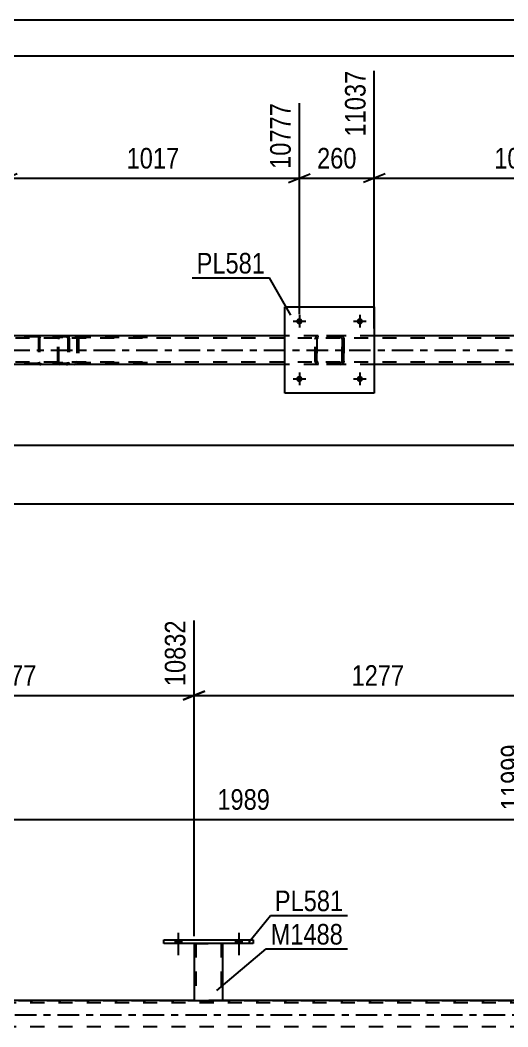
# Model space of a CAD drawing. Header units: millimetres. Extents: x 0 to 841, y 0 to 594.
# Drawn here: x 484 to 551.8, y 454.2 to 594 of the extents above; entities that cross this region are included whole.
import ezdxf

# ---------------------------------------------------------------- set-up
doc = ezdxf.new("R2010")
doc.units = ezdxf.units.MM
doc.linetypes.add('DXK_LINE_DOT2', pattern=[3.9198, 1.9599, -1.9599])
doc.linetypes.add('DXK_LINE_DOT3', pattern=[5.9187, 2.979, -0.9799, 0.9799, -0.9799])
doc.styles.add('Arial Narrow', font='ARIALN.TTF', dxfattribs={"height": 0.2})

# ---------------------------------------------------------------- blocks, each defined once
blk = doc.blocks.new('Unknown-814521909-1135')
at = {"color": 5, "linetype": 'Continuous'}
for p, q in [((841, 594), (0, 594)), ((836, 589), (5, 589))]:
    blk.add_line(p, q, dxfattribs=at)
blk = doc.blocks.new('Part-814521909-5058 - 4986')
at = {"color": 7, "linetype": 'DXK_LINE_DOT2'}
for p, q in [((489.26, 549.87), (489.24, 549.69)), ((489.24, 546.65), (489.24, 549.69)), ((489.32, 550.03), (489.26, 549.87)), ((489.41, 550.13), (489.32, 550.03)), ((489.38, 549.69), (489.39, 549.78)), ((489.38, 546.65), (489.38, 549.69)), ((489.39, 549.78), (489.42, 549.86)), ((489.51, 550.17), (489.41, 550.13)), ((489.42, 549.86), (489.46, 549.91)), ((489.46, 549.91), (489.51, 549.93)), ((501.67, 550.17), (489.51, 550.17)), ((501.67, 549.93), (489.51, 549.93)), ((490.79, 549.93), (490.79, 550.17)), ((491.8, 550.13), (491.6, 550.17)), ((491.6, 549.93), (491.7, 549.91)), ((491.7, 549.91), (491.78, 549.86)), ((491.78, 549.86), (491.84, 549.78)), ((491.84, 549.78), (491.86, 549.69)), ((491.86, 549.69), (491.86, 546.65)), ((492.09, 549.77), (492.07, 549.87)), ((492.11, 549.69), (492.09, 549.77)), ((492.11, 549.69), (492.11, 546.65)), ((489.26, 546.46), (489.24, 546.65)), ((489.31, 546.34), (489.26, 546.46)), ((489.32, 546.31), (489.31, 546.34)), ((489.32, 546.31), (489.41, 546.2)), ((489.39, 546.55), (489.38, 546.65)), ((489.42, 546.48), (489.39, 546.55)), ((489.41, 546.2), (489.51, 546.17)), ((489.46, 546.42), (489.42, 546.48)), ((489.51, 546.41), (489.46, 546.42)), ((501.67, 546.41), (489.51, 546.41)), ((501.67, 546.17), (489.51, 546.17)), ((490.79, 546.17), (490.79, 546.41)), ((491.7, 546.42), (491.6, 546.41)), ((491.6, 546.17), (491.8, 546.2)), ((491.78, 546.48), (491.7, 546.42)), ((491.84, 546.55), (491.78, 546.48)), ((491.86, 546.65), (491.84, 546.55)), ((492.07, 546.46), (492.09, 546.56)), ((492.09, 546.56), (492.11, 546.65))]:
    blk.add_line(p, q, dxfattribs=at)
for centre, start, end in [((491.62, 549.67), 23.8494, 68.8059), ((491.62, 546.66), 291.1941, 336.1506)]:
    blk.add_arc(centre, 0.492, start, end, dxfattribs=at)
blk = doc.blocks.new('Part-814521909-5015 - 4986')
at = {"color": 7, "linetype": 'DXK_LINE_DOT2'}
for p, q in [((755.79, 549.85), (91.73, 549.85)), ((533.19, 550.17), (520.79, 550.17)), ((755.79, 546.49), (91.73, 546.49)), ((533.19, 546.17), (520.79, 546.17))]:
    blk.add_line(p, q, dxfattribs=at)
at = {"color": 2, "linetype": 'Continuous'}
for p, q in [((520.79, 550.17), (482.11, 550.17)), ((571.87, 550.17), (533.19, 550.17)), ((520.79, 546.17), (482.11, 546.17)), ((571.87, 546.17), (533.19, 546.17))]:
    blk.add_line(p, q, dxfattribs=at)
at = {"color": 7, "linetype": 'DXK_LINE_DOT3'}
blk.add_line((91.73, 548.17), (755.79, 548.17), dxfattribs=at)
blk = doc.blocks.new('Part-814521909-5098 - 4986')
at = {"color": 7, "linetype": 'DXK_LINE_DOT2'}
for p, q in [((490.45, 550.17), (475.12, 550.17)), ((490.45, 550.01), (475.12, 550.01)), ((486.56, 549.97), (486.53, 549.85)), ((486.53, 549.85), (486.53, 546.49)), ((486.7, 549.85), (486.72, 549.91)), ((486.7, 549.85), (486.7, 546.49)), ((486.72, 549.91), (486.75, 549.96)), ((486.87, 550.17), (486.74, 550.14)), ((486.75, 549.96), (486.81, 549.99)), ((486.81, 549.99), (486.87, 550.01)), ((490.58, 550.14), (490.45, 550.17)), ((490.45, 550.01), (490.51, 549.99)), ((490.51, 549.99), (490.54, 549.98)), ((490.54, 549.98), (490.57, 549.96)), ((490.57, 549.96), (490.61, 549.91)), ((490.61, 549.91), (490.62, 549.85)), ((490.62, 549.85), (490.62, 546.49)), ((490.79, 549.85), (490.76, 549.97)), ((490.79, 549.85), (490.79, 546.49)), ((490.45, 546.33), (475.12, 546.33)), ((490.45, 546.17), (475.12, 546.17)), ((486.53, 546.49), (486.56, 546.36)), ((486.72, 546.43), (486.7, 546.49)), ((486.75, 546.37), (486.72, 546.43)), ((486.74, 546.19), (486.87, 546.17)), ((486.75, 546.37), (486.78, 546.35)), ((486.78, 546.35), (486.81, 546.34)), ((486.81, 546.34), (486.87, 546.33)), ((490.51, 546.34), (490.45, 546.33)), ((490.45, 546.17), (490.58, 546.19)), ((490.57, 546.37), (490.51, 546.34)), ((490.61, 546.43), (490.57, 546.37)), ((490.62, 546.49), (490.61, 546.43)), ((490.76, 546.36), (490.79, 546.49))]:
    blk.add_line(p, q, dxfattribs=at)
for centre, start, end in [((486.86, 549.83), 110.7583, 155.6801), ((490.46, 549.83), 24.3199, 69.2417), ((486.86, 546.5), 204.3199, 249.2417), ((490.46, 546.5), 290.7583, 335.6801)]:
    blk.add_arc(centre, 0.331, start, end, dxfattribs=at)
blk = doc.blocks.new('Part-814521909-5125 - 4986')
at = {"color": 2, "linetype": 'Continuous'}
for p, q in [((520.79, 542.17), (520.79, 554.17)), ((520.79, 554.17), (533.19, 554.17)), ((533.19, 554.17), (533.19, 542.17)), ((533.19, 542.17), (520.79, 542.17))]:
    blk.add_line(p, q, dxfattribs=at)
blk = doc.blocks.new('Part-814521909-5172 - 4986')
at = {"color": 7, "linetype": 'DXK_LINE_DOT2'}
for p, q in [((524.99, 549.69), (525.03, 549.87)), ((525.03, 549.87), (524.99, 549.69)), ((524.99, 546.65), (524.99, 549.69)), ((524.99, 549.69), (524.99, 549.69)), ((524.99, 546.65), (524.99, 549.69)), ((525.23, 549.69), (525.25, 549.78)), ((525.25, 549.78), (525.23, 549.69)), ((525.23, 546.65), (525.23, 549.69)), ((525.23, 549.69), (525.23, 549.69)), ((525.23, 549.69), (525.23, 546.65)), ((525.25, 549.78), (525.3, 549.86)), ((525.3, 549.86), (525.25, 549.78)), ((525.29, 550.13), (525.47, 550.17)), ((525.47, 550.17), (525.29, 550.13)), ((525.3, 549.86), (525.38, 549.91)), ((525.47, 549.93), (525.38, 549.91)), ((528.51, 550.17), (525.47, 550.17)), ((528.51, 549.93), (525.47, 549.93)), ((528.51, 550.17), (528.69, 550.13)), ((528.69, 550.13), (528.51, 550.17)), ((528.6, 549.91), (528.51, 549.93)), ((528.68, 549.86), (528.6, 549.91)), ((528.68, 549.86), (528.73, 549.78)), ((528.73, 549.78), (528.68, 549.86)), ((528.73, 549.78), (528.75, 549.69)), ((528.75, 549.69), (528.73, 549.78)), ((528.75, 546.65), (528.75, 549.69)), ((528.75, 549.69), (528.75, 549.69)), ((528.75, 549.69), (528.75, 546.65)), ((528.95, 549.87), (528.99, 549.69)), ((528.99, 549.69), (528.95, 549.87)), ((528.99, 546.65), (528.99, 549.69)), ((528.99, 549.69), (528.99, 549.69)), ((528.99, 549.69), (528.99, 546.65)), ((524.99, 546.65), (524.99, 546.65)), ((525.03, 546.46), (524.99, 546.65)), ((524.99, 546.65), (525.03, 546.46)), ((525.23, 546.65), (525.23, 546.65)), ((525.25, 546.55), (525.23, 546.65)), ((525.23, 546.65), (525.25, 546.55)), ((525.3, 546.48), (525.25, 546.55)), ((525.25, 546.55), (525.3, 546.48)), ((525.47, 546.17), (525.29, 546.2)), ((525.29, 546.2), (525.47, 546.17)), ((525.38, 546.42), (525.3, 546.48)), ((525.47, 546.41), (525.38, 546.42)), ((528.51, 546.41), (525.47, 546.41)), ((528.51, 546.17), (525.47, 546.17)), ((528.6, 546.42), (528.51, 546.41)), ((528.69, 546.2), (528.51, 546.17)), ((528.51, 546.17), (528.69, 546.2)), ((528.68, 546.48), (528.6, 546.42)), ((528.73, 546.55), (528.68, 546.48)), ((528.68, 546.48), (528.73, 546.55)), ((528.75, 546.65), (528.73, 546.55)), ((528.73, 546.55), (528.75, 546.65)), ((528.75, 546.65), (528.75, 546.65)), ((528.99, 546.65), (528.95, 546.46)), ((528.95, 546.46), (528.99, 546.65)), ((528.99, 546.65), (528.99, 546.65))]:
    blk.add_line(p, q, dxfattribs=at)
at = {"color": 7, "linetype": 'DXK_LINE_DOT3'}
blk.add_line((526.99, 548.17), (526.99, 548.17), dxfattribs=at)
at = {"color": 7, "linetype": 'DXK_LINE_DOT2'}
for centre, start, end in [((525.47, 549.69), 112.5, 157.5), ((525.47, 549.69), 112.5, 157.5), ((528.51, 549.69), 22.5, 67.5), ((528.51, 549.69), 22.5, 67.5), ((525.47, 546.65), 202.5, 247.5), ((525.47, 546.65), 202.5, 247.5), ((528.51, 546.65), 292.5, 337.5), ((528.51, 546.65), 292.5, 337.5)]:
    blk.add_arc(centre, 0.48, start, end, dxfattribs=at)
blk = doc.blocks.new('Bolt-814521909-5208 - 4986')
at = {"linetype": 'Continuous'}
for points in [[(523.23, 552.17, -1), (522.35, 552.17, -1)], [(531.63, 552.17, -1), (530.75, 552.17, -1)]]:
    blk.add_hatch(color=1, dxfattribs=at).paths.add_polyline_path(points)
at = {"color": 1, "linetype": 'Continuous'}
for p, q in [((522.79, 553.05), (522.79, 551.29)), ((531.19, 553.05), (531.19, 551.29)), ((521.91, 552.17), (523.67, 552.17)), ((530.31, 552.17), (532.07, 552.17))]:
    blk.add_line(p, q, dxfattribs=at)
blk = doc.blocks.new('Bolt-814521909-5209 - 4986')
at = {"linetype": 'Continuous'}
for points in [[(523.23, 544.17, -1), (522.35, 544.17, -1)], [(531.63, 544.17, -1), (530.75, 544.17, -1)]]:
    blk.add_hatch(color=1, dxfattribs=at).paths.add_polyline_path(points)
at = {"color": 1, "linetype": 'Continuous'}
for p, q in [((521.91, 544.17), (523.67, 544.17)), ((522.79, 545.05), (522.79, 543.29)), ((530.31, 544.17), (532.07, 544.17)), ((531.19, 545.05), (531.19, 543.29))]:
    blk.add_line(p, q, dxfattribs=at)
blk = doc.blocks.new('Bolt-814521909-3292 - 3269')
at = {"linetype": 'Continuous'}
for points in [[(505.52, 465.77), (506.4, 465.77), (506.4, 466.25), (505.52, 466.25)], [(513.92, 465.77), (514.8, 465.77), (514.8, 466.25), (513.92, 466.25)]]:
    blk.add_hatch(color=1, dxfattribs=at).paths.add_polyline_path(points)
at = {"color": 1, "linetype": 'Continuous'}
for p, q in [((505.96, 467.25), (505.96, 464.13)), ((514.36, 467.25), (514.36, 464.13)), ((505.52, 466.25), (505.52, 465.77)), ((506.4, 466.25), (506.4, 465.77)), ((513.92, 466.25), (513.92, 465.77)), ((514.8, 466.25), (514.8, 465.77))]:
    blk.add_line(p, q, dxfattribs=at)
blk = doc.blocks.new('Bolt-814521909-3293 - 3269')
at = {"linetype": 'Continuous'}
for points in [[(505.52, 465.77), (506.4, 465.77), (506.4, 466.25), (505.52, 466.25)], [(513.92, 465.77), (514.8, 465.77), (514.8, 466.25), (513.92, 466.25)]]:
    blk.add_hatch(color=1, dxfattribs=at).paths.add_polyline_path(points)
at = {"color": 1, "linetype": 'Continuous'}
for p, q in [((505.96, 467.25), (505.96, 464.13)), ((514.36, 467.25), (514.36, 464.13)), ((505.52, 466.25), (505.52, 465.77)), ((506.4, 466.25), (506.4, 465.77)), ((513.92, 466.25), (513.92, 465.77)), ((514.8, 466.25), (514.8, 465.77))]:
    blk.add_line(p, q, dxfattribs=at)
blk = doc.blocks.new('Part-814521909-3439 - 3269')
at = {"color": 2, "linetype": 'Continuous'}
for p, q in [((503.96, 466.25), (516.36, 466.25)), ((503.96, 465.77), (503.96, 466.25)), ((516.36, 465.77), (503.96, 465.77)), ((516.36, 466.25), (516.36, 465.77))]:
    blk.add_line(p, q, dxfattribs=at)
blk = doc.blocks.new('Part-814521909-3444 - 3269')
at = {"color": 2, "linetype": 'Continuous'}
for p, q in [((508.16, 465.77), (508.16, 457.86)), ((512.16, 457.86), (512.16, 465.77)), ((508.16, 457.86), (512.16, 457.86))]:
    blk.add_line(p, q, dxfattribs=at)
at = {"color": 7, "linetype": 'DXK_LINE_DOT2'}
for p, q in [((508.16, 465.77), (512.16, 465.77)), ((508.16, 465.77), (508.16, 465.77)), ((508.16, 465.77), (508.16, 465.77)), ((508.4, 465.77), (508.4, 457.86)), ((511.92, 465.77), (511.92, 457.86)), ((512.16, 465.77), (512.16, 465.77)), ((512.16, 465.77), (512.16, 465.77)), ((511.86, 457.86), (511.9, 457.86)), ((511.86, 457.86), (511.9, 457.86)), ((511.9, 457.86), (511.92, 457.86)), ((511.9, 457.86), (511.92, 457.86))]:
    blk.add_line(p, q, dxfattribs=at)
blk = doc.blocks.new('Part-814521909-3675 - 3269')
at = {"color": 7, "linetype": 'DXK_LINE_DOT2'}
for p, q in [((781.36, 457.54), (74.89, 457.54)), ((150.59, 457.86), (781.36, 457.86)), ((512.16, 457.86), (508.16, 457.86)), ((781.36, 454.18), (74.89, 454.18))]:
    blk.add_line(p, q, dxfattribs=at)
at = {"color": 2, "linetype": 'Continuous'}
for p, q in [((508.16, 457.86), (461.08, 457.86)), ((559.24, 457.86), (512.16, 457.86))]:
    blk.add_line(p, q, dxfattribs=at)
at = {"color": 7, "linetype": 'DXK_LINE_DOT3'}
blk.add_line((74.89, 455.86), (781.36, 455.86), dxfattribs=at)
blk = doc.blocks.new('StraightDimension-814521909-5607 - 4986')
at = {"color": 7, "linetype": 'Continuous'}
for p, q in [((482.11, 551.17), (482.11, 585.16)), ((522.79, 553.17), (522.79, 582.48)), ((483.61, 572.64), (480.61, 571.44)), ((482.11, 572.04), (522.79, 572.04)), ((521.29, 571.44), (524.29, 572.64))]:
    blk.add_line(p, q, dxfattribs=at)
at = {"color": 0}
blk.add_wipeout([(506.71, 572.79), (506.71, 576.99), (498.19, 576.99), (498.19, 572.79)], dxfattribs=at)
at = {"color": 3, "style": 'Arial Narrow'}
blk.add_text('1017', height=2.863, dxfattribs=at).set_placement((498.79, 573.39))
at = {"color": 0, "linetype": 'Continuous'}
blk.add_wipeout([(522.19, 583.08), (517.99, 583.08), (517.99, 572.74), (522.19, 572.74)], dxfattribs=at)
at = {"color": 3, "linetype": 'Continuous', "style": 'Arial Narrow'}
blk.add_text('10777', height=2.863, rotation=90.0002, dxfattribs=at).set_placement((521.59, 573.34))
blk = doc.blocks.new('StraightDimension-814521909-5855 - 4986')
at = {"color": 7, "linetype": 'Continuous'}
blk.add_line((91.09, 526.82), (798.35, 526.82), dxfattribs=at)
blk = doc.blocks.new('StraightDimension-814521909-5287 - 4986')
at = {"color": 7, "linetype": 'Continuous'}
blk.add_line((91.73, 534.97), (797.71, 534.97), dxfattribs=at)
blk = doc.blocks.new('StraightDimension-814521909-5627 - 4986')
at = {"color": 7, "linetype": 'Continuous'}
for p, q in [((533.19, 551.17), (533.19, 586.98)), ((522.79, 553.17), (522.79, 582.48)), ((521.29, 571.44), (524.29, 572.64)), ((522.79, 572.04), (533.19, 572.04)), ((534.69, 572.64), (531.69, 571.44))]:
    blk.add_line(p, q, dxfattribs=at)
at = {"color": 0}
blk.add_wipeout([(531.33, 572.79), (531.33, 576.99), (524.65, 576.99), (524.65, 572.79)], dxfattribs=at)
at = {"color": 3, "style": 'Arial Narrow'}
blk.add_text('260', height=2.863, dxfattribs=at).set_placement((525.25, 573.39))
at = {"color": 0, "linetype": 'Continuous'}
blk.add_wipeout([(532.59, 587.58), (528.39, 587.58), (528.39, 577.24), (532.59, 577.24)], dxfattribs=at)
at = {"color": 3, "linetype": 'Continuous', "style": 'Arial Narrow'}
blk.add_text('11037', height=2.863, rotation=90.0002, dxfattribs=at).set_placement((531.99, 577.84))
blk = doc.blocks.new('StraightDimension-814521909-5647 - 4986')
at = {"color": 7, "linetype": 'Continuous'}
for p, q in [((533.19, 551.17), (533.19, 586.98)), ((573.87, 553.17), (573.87, 582.48)), ((534.69, 572.64), (531.69, 571.44)), ((533.19, 572.04), (573.87, 572.04)), ((572.37, 571.44), (575.37, 572.64))]:
    blk.add_line(p, q, dxfattribs=at)
at = {"color": 0}
blk.add_wipeout([(557.79, 572.79), (557.79, 576.99), (549.27, 576.99), (549.27, 572.79)], dxfattribs=at)
at = {"color": 3, "style": 'Arial Narrow'}
blk.add_text('1017', height=2.863, dxfattribs=at).set_placement((549.87, 573.39))
at = {"color": 0, "linetype": 'Continuous'}
blk.add_wipeout([(573.27, 583.08), (569.07, 583.08), (569.07, 572.74), (573.27, 572.74)], dxfattribs=at)
at = {"color": 3, "linetype": 'Continuous', "style": 'Arial Narrow'}
blk.add_text('12054', height=2.863, rotation=90.0002, dxfattribs=at).set_placement((572.67, 573.34))
blk = doc.blocks.new('StraightDimension-814521909-4085 - 3269')
at = {"color": 7, "linetype": 'Continuous'}
for p, q in [((508.16, 466.77), (508.16, 510.64)), ((559.24, 466.77), (559.24, 510.64)), ((509.66, 500.8), (506.66, 499.6)), ((557.74, 499.6), (560.74, 500.8)), ((508.16, 500.2), (559.24, 500.2))]:
    blk.add_line(p, q, dxfattribs=at)
at = {"color": 0}
blk.add_wipeout([(537.95, 500.95), (537.95, 505.15), (529.44, 505.15), (529.44, 500.95)], dxfattribs=at)
at = {"color": 3, "style": 'Arial Narrow'}
blk.add_text('1277', height=2.863, dxfattribs=at).set_placement((530.04, 501.55))
at = {"color": 0, "linetype": 'Continuous'}
blk.add_wipeout([(558.64, 511.24), (554.44, 511.24), (554.44, 500.9), (558.64, 500.9)], dxfattribs=at)
at = {"color": 3, "linetype": 'Continuous', "style": 'Arial Narrow'}
blk.add_text('12109', height=2.863, rotation=90.0002, dxfattribs=at).set_placement((558.04, 501.5))
blk = doc.blocks.new('StraightDimension-814521909-4075 - 3269')
at = {"color": 7, "linetype": 'Continuous'}
for p, q in [((508.16, 466.77), (508.16, 510.64)), ((457.08, 466.77), (457.08, 508.81)), ((458.58, 500.8), (455.58, 499.6)), ((506.66, 499.6), (509.66, 500.8)), ((457.08, 500.2), (508.16, 500.2))]:
    blk.add_line(p, q, dxfattribs=at)
at = {"color": 0}
blk.add_wipeout([(486.87, 500.95), (486.87, 505.15), (478.36, 505.15), (478.36, 500.95)], dxfattribs=at)
at = {"color": 3, "style": 'Arial Narrow'}
blk.add_text('1277', height=2.863, dxfattribs=at).set_placement((478.96, 501.55))
at = {"color": 0, "linetype": 'Continuous'}
blk.add_wipeout([(507.56, 511.24), (503.36, 511.24), (503.36, 500.9), (507.56, 500.9)], dxfattribs=at)
at = {"color": 3, "linetype": 'Continuous', "style": 'Arial Narrow'}
blk.add_text('10832', height=2.863, rotation=90.0002, dxfattribs=at).set_placement((506.96, 501.5))
blk = doc.blocks.new('StraightDimension-814521909-4697 - 3269')
at = {"color": 7, "linetype": 'Continuous'}
for p, q in [((475.28, 454.86), (475.28, 497.92)), ((554.84, 454.86), (554.84, 493.42)), ((476.78, 483.58), (473.78, 482.38)), ((475.28, 482.98), (554.84, 482.98)), ((553.34, 482.38), (556.34, 483.58))]:
    blk.add_line(p, q, dxfattribs=at)
at = {"color": 0}
blk.add_wipeout([(519.31, 483.73), (519.31, 487.93), (510.8, 487.93), (510.8, 483.73)], dxfattribs=at)
at = {"color": 3, "style": 'Arial Narrow'}
blk.add_text('1989', height=2.863, dxfattribs=at).set_placement((511.4, 484.33))
at = {"color": 0, "linetype": 'Continuous'}
blk.add_wipeout([(554.24, 494.02), (550.04, 494.02), (550.04, 483.68), (554.24, 483.68)], dxfattribs=at)
at = {"color": 3, "linetype": 'Continuous', "style": 'Arial Narrow'}
blk.add_text('11999', height=2.863, rotation=90.0002, dxfattribs=at).set_placement((553.64, 484.28))
blk = doc.blocks.new('Mark-814521909-5121 - 4986')
at = {"color": 0}
blk.add_wipeout([(518.02, 558.81), (518.02, 561.81), (508.52, 561.81), (508.52, 558.81)], dxfattribs=at)
blk.add_wipeout([(518.02, 558.81), (518.02, 561.81), (508.52, 561.81), (508.52, 558.81)], dxfattribs=at)
at = {"color": 30, "linetype": 'Continuous'}
for p in [(507.92, 558.21), (521.62, 553.02)]:
    blk.add_line(p, (518.62, 558.21), dxfattribs=at)
at = {"color": 3, "style": 'Arial Narrow'}
blk.add_text('PL581', height=2.863, dxfattribs=at).set_placement((508.52, 558.81))
blk = doc.blocks.new('Mark-814521909-3435 - 3269')
at = {"color": 0}
blk.add_wipeout([(528.88, 470.25), (528.88, 473.25), (519.38, 473.25), (519.38, 470.25)], dxfattribs=at)
blk.add_wipeout([(528.88, 470.25), (528.88, 473.25), (519.38, 473.25), (519.38, 470.25)], dxfattribs=at)
at = {"color": 30, "linetype": 'Continuous'}
for p, q in [((515.78, 465.93), (518.78, 469.65)), ((518.78, 469.65), (529.48, 469.65))]:
    blk.add_line(p, q, dxfattribs=at)
at = {"color": 3, "style": 'Arial Narrow'}
blk.add_text('PL581', height=2.863, dxfattribs=at).set_placement((519.38, 470.25))
blk = doc.blocks.new('Mark-814521909-3440 - 3269')
at = {"color": 0}
blk.add_wipeout([(528.86, 465.61), (528.86, 468.61), (518.8, 468.61), (518.8, 465.61)], dxfattribs=at)
blk.add_wipeout([(528.86, 465.61), (528.86, 468.61), (518.8, 468.61), (518.8, 465.61)], dxfattribs=at)
at = {"color": 30, "linetype": 'Continuous'}
for p, q in [((511.33, 459.24), (518.2, 465.01)), ((518.2, 465.01), (529.46, 465.01))]:
    blk.add_line(p, q, dxfattribs=at)
at = {"color": 3, "style": 'Arial Narrow'}
blk.add_text('M1488', height=2.863, dxfattribs=at).set_placement((518.8, 465.61))

msp = doc.modelspace()

# ---------------------------------------------------------------- block references
for name in ['Unknown-814521909-1135', 'Part-814521909-5125 - 4986', 'Bolt-814521909-5208 - 4986', 'Part-814521909-5015 - 4986', 'Part-814521909-5098 - 4986', 'Part-814521909-5058 - 4986', 'Part-814521909-5172 - 4986', 'Bolt-814521909-5209 - 4986', 'Bolt-814521909-3292 - 3269', 'Bolt-814521909-3293 - 3269', 'Part-814521909-3439 - 3269', 'Part-814521909-3444 - 3269', 'Part-814521909-3675 - 3269']:
    msp.add_blockref(name, (0, 0))

# ---------------------------------------------------------------- next in the draw order: block references
for name in ['StraightDimension-814521909-5607 - 4986', 'StraightDimension-814521909-5855 - 4986', 'StraightDimension-814521909-4085 - 3269']:
    msp.add_blockref(name, (0, 0))

# ---------------------------------------------------------------- next in the draw order: block references
for name in ['StraightDimension-814521909-5627 - 4986', 'StraightDimension-814521909-5287 - 4986', 'StraightDimension-814521909-4075 - 3269']:
    msp.add_blockref(name, (0, 0))

# ---------------------------------------------------------------- next in the draw order: block references
for name in ['StraightDimension-814521909-5647 - 4986', 'Mark-814521909-5121 - 4986', 'StraightDimension-814521909-4697 - 3269']:
    msp.add_blockref(name, (0, 0))

# ---------------------------------------------------------------- next in the draw order: block references
msp.add_blockref('Mark-814521909-3435 - 3269', (0, 0))

# ---------------------------------------------------------------- next in the draw order: block references
msp.add_blockref('Mark-814521909-3440 - 3269', (0, 0))

doc.saveas('drawing.dxf')
